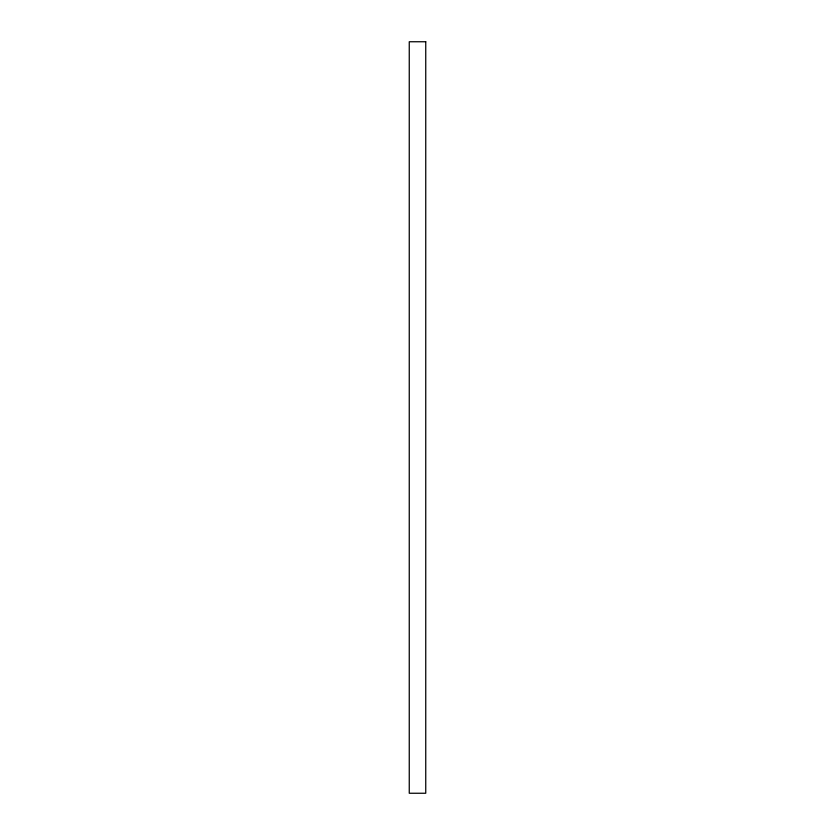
<?xml version="1.0" encoding="UTF-8"?>
<svg xmlns="http://www.w3.org/2000/svg" width="835" height="835" viewBox="0 0 835 835"><rect width="100%" height="100%" fill="white"/><g stroke="black" fill="none" stroke-linecap="round" stroke-linejoin="round"><path stroke-width="1.25" d="M425.746 41.75L409.254 41.75L409.254 793.25L425.746 793.25L425.746 41.75"/></g></svg>
